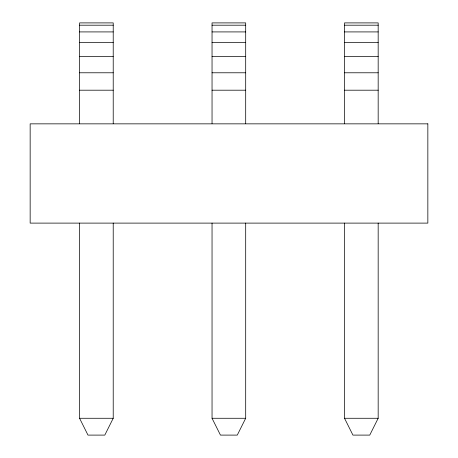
<?xml version="1.0" encoding="UTF-8"?>
<svg xmlns="http://www.w3.org/2000/svg" width="458" height="458" viewBox="0 0 458 458"><rect width="100%" height="100%" fill="white"/><g stroke="black" fill="none" stroke-linecap="round" stroke-linejoin="round"><path stroke-width="0.69" d="M113.218 223.109L113.218 418.274L104.802 435.1L87.982 435.1L79.566 418.274L79.566 223.109M245.694 223.109L245.694 418.274L237.278 435.1L220.453 435.1L212.043 418.274L212.043 223.109M378.171 223.109L378.171 418.274L369.755 435.1L352.929 435.1L344.519 418.274L344.519 223.109M79.566 25.196L113.218 25.196M212.043 25.196L245.694 25.196M344.519 25.196L378.171 25.196M79.566 31.917L113.218 31.917M212.043 31.917L245.694 31.917M344.519 31.917L378.171 31.917M79.566 42.611L113.218 42.611M212.043 42.611L245.694 42.611M344.519 42.611L378.171 42.611M79.566 56.552L113.218 56.552M212.043 56.552L245.694 56.552M344.519 56.552L378.171 56.552M79.566 72.782L113.218 72.782M212.043 72.782L245.694 72.782M344.519 72.782L378.171 72.782M79.566 90.197L113.218 90.197M212.043 90.197L245.694 90.197M344.519 90.197L378.171 90.197M79.566 418.274L113.218 418.274M212.043 418.274L245.694 418.274M344.519 418.274L378.171 418.274M378.171 123.608L378.171 22.9L344.519 22.9L344.519 123.608M245.694 123.608L245.694 22.9L212.043 22.9L212.043 123.608M113.218 123.608L113.218 22.9L79.566 22.9L79.566 123.608M427.846 123.849L30.154 123.849L30.154 223.109L427.846 223.109L427.846 123.849"/></g></svg>
